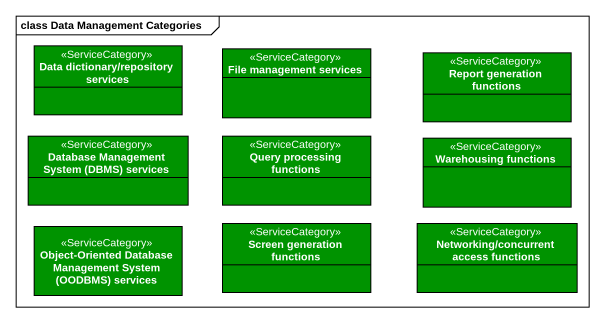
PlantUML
@startuml
mainframe class Data Management Categories
hide circle
hide empty members
class "Data dictionary/repository services" as Data_dictionary_repository <<ServiceCategory>> #009300
class "File management services" as File_management_services <<ServiceCategory>> #009300
class "Report generation functions" as Report_generation_functions <<ServiceCategory>> #009300
class "Database Management System (DBMS) services" as Database_Management_System <<ServiceCategory>> #009300
class "Query processing functions" as Query_processing_functions <<ServiceCategory>> #009300
class "Warehousing functions" as Warehousing_functions <<ServiceCategory>> #009300
class "Object-Oriented Database Management System (OODBMS) services" as Object_Oriented_Database <<ServiceCategory>> #009300
class "Screen generation functions" as Screen_generation_functions <<ServiceCategory>> #009300
class "Networking/concurrent access functions" as Networking_concurrent <<ServiceCategory>> #009300
@enduml
